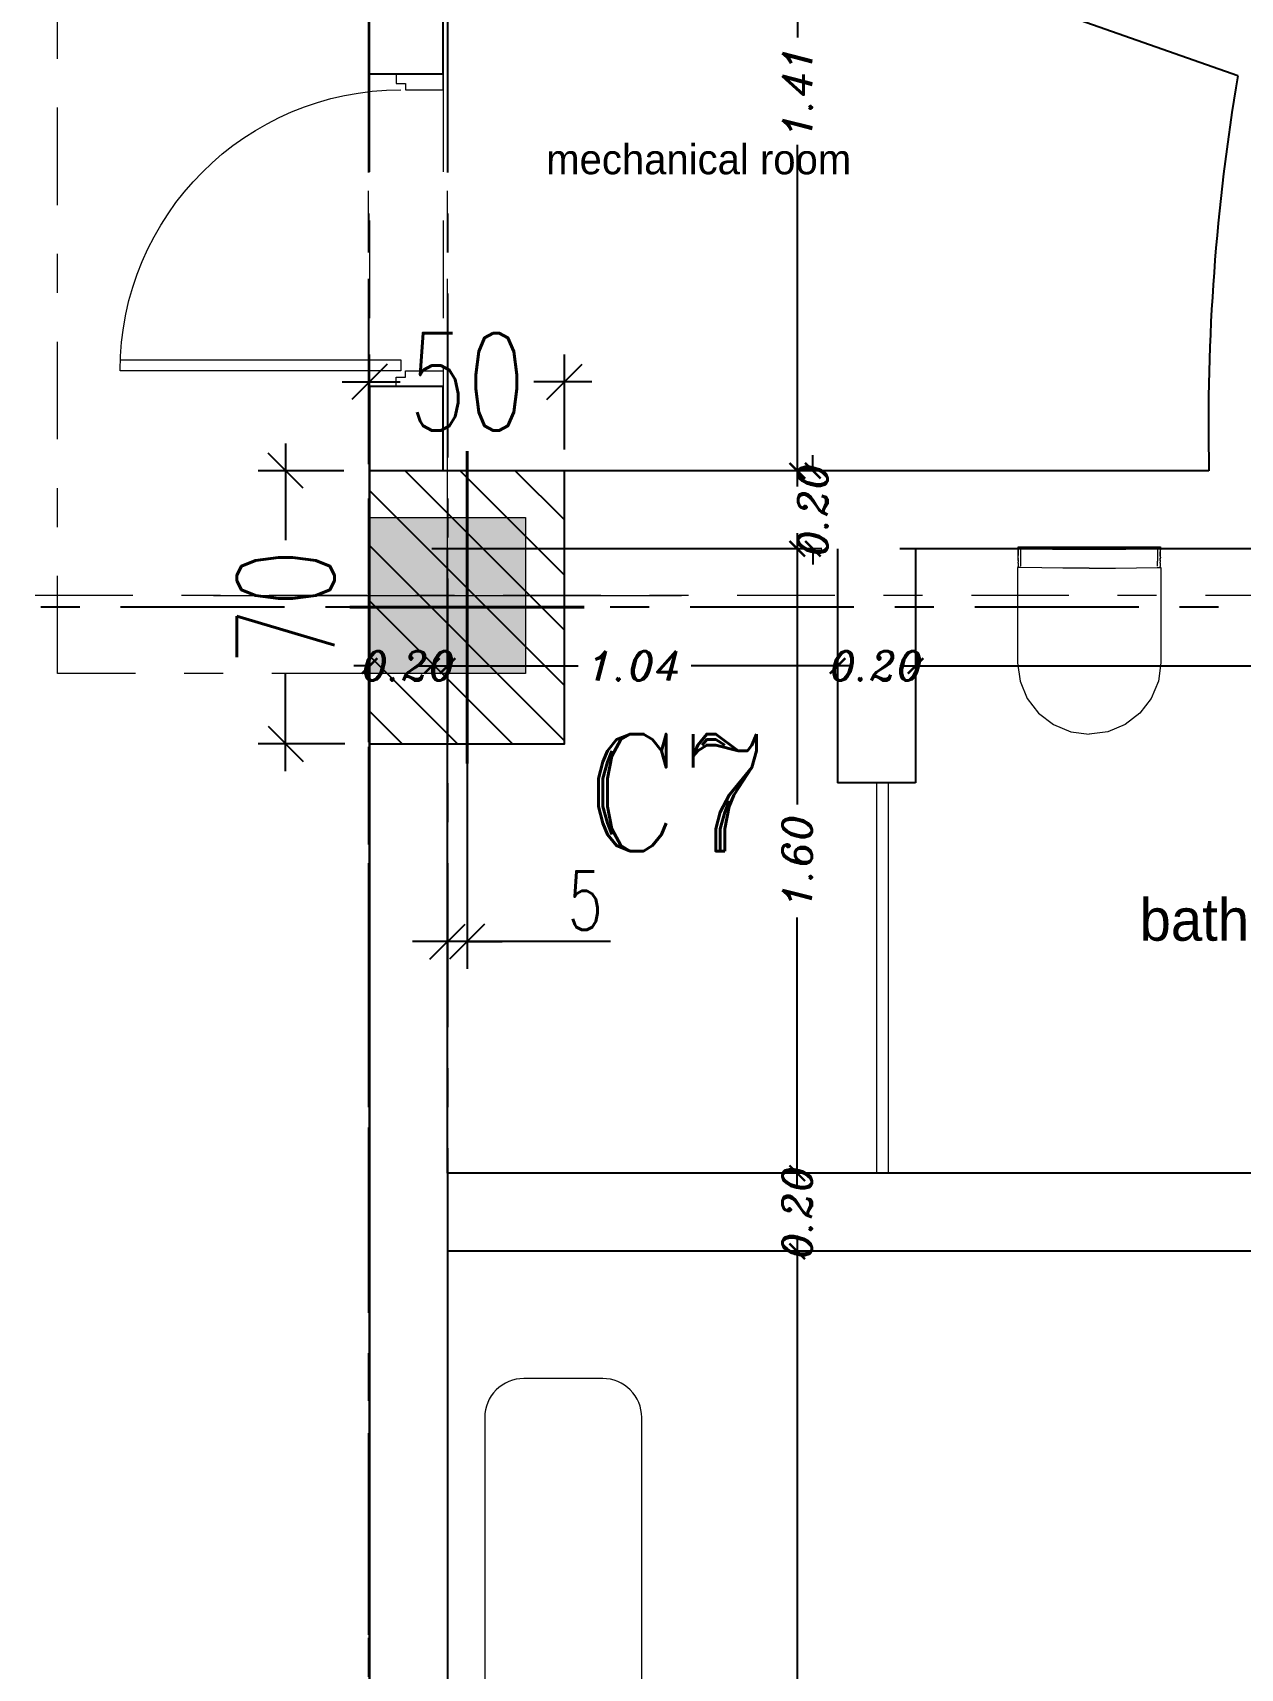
# Model space of a CAD drawing. Header units: metres. Extents: x 294 to 1101, y -498 to -355.
# Drawn here: x 496.864 to 499.96, y -393.921 to -389.73 of the extents above; entities that cross this region are included whole.
import ezdxf
from ezdxf.enums import TextEntityAlignment as Align

# ---------------------------------------------------------------- set-up
doc = ezdxf.new("R2010")
doc.units = ezdxf.units.M
for name, pattern in [('ACAD_ISO10W100', [18, 12, -3, 0, -3]), ('DASHDOT2', [0.5, 0.25, -0.125, 0, -0.125]), ('DASHED2', [0.375, 0.25, -0.125])]:
    doc.linetypes.add(name, pattern=pattern)
for name, color, linetype in [('001-axis', 1, 'Continuous'), ('DIME', 2, 'Continuous'), ('EM_COLUMN', 4, 'Continuous'), ('hatch', 26, 'Continuous'), ('text', 3, 'Continuous')]:
    doc.layers.add(name, color=color, linetype=linetype)
for name, color, linetype, lineweight in [('axe', 12, 'DASHDOT2', 9), ('clumn', 40, 'Continuous', 13), ('COLUMNS', 24, 'Continuous', 40), ('dor', 30, 'Continuous', 13), ('fur', 251, 'Continuous', 9), ('hid', 132, 'DASHED2', 9), ('roof', 16, 'DASHDOT2', 18), ('wall', 7, 'Continuous', 25)]:
    doc.layers.add(name, color=color, linetype=linetype, lineweight=lineweight)
doc.styles.add('alalala', font='bgothm.ttf', dxfattribs={"height": 0.2})
doc.styles.add('ITALICC', font='italicc')
doc.styles.add('ROMANT', font='romant')
doc.styles.add('simplex', font='simplex.shx', dxfattribs={"width": 0.7})
doc.styles.add('verdana', font='verdana.ttf', dxfattribs={"width": 0.9})
doc.dimstyles.new('100', dxfattribs={"dimscale": 0, "dimtxt": 0.5, "dimasz": 0.09, "dimexe": 0.07, "dimexo": 0, "dimgap": 0.09, "dimtad": 1, "dimdec": 0, "dimlfac": 100, "dimrnd": 0.5, "dimzin": 12, "dimdsep": 46, "dimtxsty": 'verdana', "dimblk": 'OBLIQUE', "dimcen": 0, "dimdle": 0.07, "dimaunit": 1, "dimazin": 2, "dimtfac": 1, "dimtdec": 0, "dimtix": 1, "dimtofl": 0, "dimtmove": 1, "dimatfit": 2, "dimldrblk": 'OBLIQUE', "dimfxl": 0.1, "dimtolj": 1, "dimtzin": 0, "dimarcsym": 0})
doc.dimstyles.new('dim200', dxfattribs={"dimscale": 0.4, "dimtxt": 0.1885, "dimasz": 0.1, "dimexe": 0.15, "dimexo": 0.25, "dimgap": 0.07, "dimtad": 0, "dimzin": 0, "dimdsep": 46, "dimtxsty": 'ITALICC', "dimblk": 'ARCHTICK', "dimcen": 0.09, "dimdle": 0.1, "dimse1": 1, "dimse2": 1, "dimclrd": 211, "dimclrt": 3, "dimadec": 0, "dimazin": 0, "dimtfac": 1, "dimtix": 1, "dimtofl": 0, "dimtmove": 0, "dimatfit": 3, "dimldrblk": 'ARCHTICK', "dimfxl": 1, "dimtolj": 1, "dimtzin": 0, "dimlwd": 25, "dimarcsym": 0})

# ---------------------------------------------------------------- blocks, each defined once
blk = doc.blocks.new('D100r')
at = {"layer": 'dor'}
for p, q in [((-99.085, -11.965), (-99.085, -12.865)), ((-99.05, -12.865), (-99.05, -11.965)), ((-100, -12.87), (-100, -12.85)), ((-100, -12.85), (-99.97, -12.85)), ((-99.97, -12.85), (-99.97, -12.88)), ((-99.97, -12.88), (-99.95, -12.88)), ((-99.95, -12.88), (-99.95, -13)), ((-99.085, -12.865), (-99.05, -12.865)), ((-99.05, -12.88), (-99.05, -13)), ((-99.03, -12.88), (-99.05, -12.88)), ((-99, -12.85), (-99.03, -12.85)), ((-99.03, -12.85), (-99.03, -12.88)), ((-99, -12.87), (-99, -12.85)), ((-100, -13), (-100, -12.98)), ((-99, -13), (-99, -12.98)), ((-99.95, -13), (-100, -13)), ((-99.05, -13), (-99, -13))]:
    blk.add_line(p, q, dxfattribs=at)
blk.add_arc((-99.05, -12.865), 0.9, 90, 180, dxfattribs=at)
blk = doc.blocks.new('_ArchTick')
at = {"color": 0, "linetype": 'ByBlock', "const_width": 0.15}
blk.add_lwpolyline([(-0.5, -0.5), (0.5, 0.5)], dxfattribs=at)
blk = doc.blocks.new('*D162')
at = {"layer": 'DEFPOINTS', "color": 0, "transparency": 16777216}
for p in [(497.9276, -391.3527), (497.9276, -391.3527), (497.7276, -391.9799)]:
    blk.add_point(p, dxfattribs=at)
at = {"layer": 'wall', "color": 211, "linetype": 'Continuous', "lineweight": 25, "transparency": 16777216}
for p, q in [((497.7276, -391.3527), (497.6876, -391.3527)), ((497.9276, -391.3527), (497.9676, -391.3527))]:
    blk.add_line(p, q, dxfattribs=at)
at = {"layer": 'wall', "color": 211, "lineweight": 25, "transparency": 16777216, "xscale": 0.04000000000000001, "yscale": 0.04000000000000001, "zscale": 0.04000000000000001}
blk.add_blockref('_ArchTick', (497.7276, -391.3527), dxfattribs=at)
at = {"layer": 'wall', "color": 211, "lineweight": 25, "transparency": 16777216, "xscale": 0.04000000000000001, "yscale": 0.04000000000000001, "zscale": 0.04000000000000001, "rotation": 180}
blk.add_blockref('_ArchTick', (497.9276, -391.3527), dxfattribs=at)
at = {"layer": 'wall', "color": 3, "transparency": 16777216, "insert": (497.8276, -391.3527), "char_height": 0.0754, "attachment_point": 5, "style": 'ITALICC'}
blk.add_mtext('\\A1;0.20', dxfattribs=at)
blk = doc.blocks.new('*D178')
at = {"layer": 'DEFPOINTS', "color": 0, "transparency": 16777216}
for p in [(498.8242, -392.8527), (499.3775, -392.8527), (498.8242, -398.4527)]:
    blk.add_point(p, dxfattribs=at)
at = {"layer": 'wall', "color": 211, "linetype": 'Continuous', "lineweight": 25, "transparency": 16777216}
for p, q in [((498.8242, -392.8127), (498.8242, -395.5008)), ((498.8242, -398.4927), (498.8242, -395.8045))]:
    blk.add_line(p, q, dxfattribs=at)
at = {"layer": 'wall', "color": 211, "lineweight": 25, "transparency": 16777216, "xscale": 0.04000000000000001, "yscale": 0.04000000000000001, "zscale": 0.04000000000000001}
for p, rotation in [((498.8242, -392.8527), 90), ((498.8242, -398.4527), 270)]:
    blk.add_blockref('_ArchTick', p, dxfattribs=dict(at, rotation=rotation))
at = {"layer": 'wall', "color": 3, "transparency": 16777216, "insert": (498.8242, -395.6527), "char_height": 0.0754, "attachment_point": 5, "rotation": 90, "style": 'ITALICC'}
blk.add_mtext('\\A1;5.60', dxfattribs=at)
blk = doc.blocks.new('*D102')
at = {"layer": 'DEFPOINTS', "color": 0, "transparency": 16777216}
for p in [(498.8242, -392.6527), (499.1594, -392.6527), (498.9156, -392.8527)]:
    blk.add_point(p, dxfattribs=at)
at = {"layer": 'wall', "color": 211, "linetype": 'Continuous', "lineweight": 25, "transparency": 16777216}
for p, q in [((498.8242, -392.6527), (498.8242, -392.6127)), ((498.8242, -392.8527), (498.8242, -392.8927))]:
    blk.add_line(p, q, dxfattribs=at)
at = {"layer": 'wall', "color": 211, "lineweight": 25, "transparency": 16777216, "xscale": 0.04000000000000001, "yscale": 0.04000000000000001, "zscale": 0.04000000000000001}
for p, rotation in [((498.8242, -392.6527), 270), ((498.8242, -392.8527), 90)]:
    blk.add_blockref('_ArchTick', p, dxfattribs=dict(at, rotation=rotation))
at = {"layer": 'wall', "color": 3, "transparency": 16777216, "insert": (498.8242, -392.7527), "char_height": 0.0754, "attachment_point": 5, "rotation": 90, "style": 'ITALICC'}
blk.add_mtext('\\A1;0.20', dxfattribs=at)
blk = doc.blocks.new('*D103')
at = {"layer": 'DEFPOINTS', "color": 0, "transparency": 16777216}
for p in [(498.8236, -390.8527), (498.8643, -390.8527), (498.7984, -391.0527)]:
    blk.add_point(p, dxfattribs=at)
at = {"layer": 'wall', "color": 211, "linetype": 'Continuous', "lineweight": 25, "transparency": 16777216}
for p, q in [((498.8643, -390.8527), (498.8643, -390.8127)), ((498.8643, -391.0527), (498.8643, -391.0927))]:
    blk.add_line(p, q, dxfattribs=at)
at = {"layer": 'wall', "color": 211, "lineweight": 25, "transparency": 16777216, "xscale": 0.04000000000000001, "yscale": 0.04000000000000001, "zscale": 0.04000000000000001}
for p, rotation in [((498.8643, -390.8527), 270), ((498.8643, -391.0527), 90)]:
    blk.add_blockref('_ArchTick', p, dxfattribs=dict(at, rotation=rotation))
at = {"layer": 'wall', "color": 3, "transparency": 16777216, "insert": (498.8643, -390.9527), "char_height": 0.0754, "attachment_point": 5, "rotation": 90, "style": 'ITALICC'}
blk.add_mtext('\\A1;0.20', dxfattribs=at)
blk = doc.blocks.new('*D239')
at = {"layer": 'DEFPOINTS', "color": 0, "transparency": 16777216}
for p in [(498.8245, -389.4444), (498.8245, -389.4444), (498.8243, -390.8527)]:
    blk.add_point(p, dxfattribs=at)
at = {"layer": 'wall', "color": 211, "linetype": 'Continuous', "lineweight": 25, "transparency": 16777216}
for p, q in [((498.8245, -389.4044), (498.8245, -389.7423)), ((498.8245, -390.8927), (498.8245, -390.0173))]:
    blk.add_line(p, q, dxfattribs=at)
at = {"layer": 'wall', "color": 211, "lineweight": 25, "transparency": 16777216, "xscale": 0.04000000000000001, "yscale": 0.04000000000000001, "zscale": 0.04000000000000001}
for p, rotation in [((498.8245, -389.4444), 90), ((498.8245, -390.8527), 270)]:
    blk.add_blockref('_ArchTick', p, dxfattribs=dict(at, rotation=rotation))
at = {"layer": 'wall', "color": 3, "transparency": 16777216, "insert": (498.8245, -389.8798), "char_height": 0.0754, "attachment_point": 5, "rotation": 90, "style": 'ITALICC'}
blk.add_mtext('\\A1;1.41', dxfattribs=at)
blk = doc.blocks.new('ewrwer')
at = {"layer": 'fur'}
for p, q in [((145.8592, 55.126), (145.8211, 55.0968)), ((145.9035, 55.1444), (145.8592, 55.126)), ((145.9506, 55.1506), (145.9035, 55.1444)), ((146.1947, 55.1509), (145.9506, 55.1506)), ((146.1932, 55.0346), (146.1946, 55.1421)), ((146.1946, 55.1452), (146.1947, 55.1455)), ((146.1946, 55.1448), (146.1946, 55.1452)), ((146.1946, 55.1447), (146.1946, 55.1448)), ((146.1946, 55.1444), (146.1946, 55.1447)), ((146.1946, 55.1439), (146.1946, 55.1444)), ((146.1946, 55.1439), (146.1946, 55.1439)), ((146.1946, 55.1435), (146.1946, 55.1439)), ((146.1946, 55.143), (146.1946, 55.1435)), ((146.1946, 55.1429), (146.1946, 55.143)), ((146.1946, 55.1426), (146.1946, 55.1429)), ((146.1946, 55.1422), (146.1946, 55.1426)), ((146.1946, 55.1421), (146.1946, 55.1422)), ((146.1956, 55.1421), (146.1946, 55.1421)), ((146.1947, 55.149), (146.1947, 55.1509)), ((146.1947, 55.149), (146.1947, 55.149)), ((146.1947, 55.1488), (146.1947, 55.149)), ((146.1947, 55.149), (146.1971, 55.149)), ((146.1947, 55.1486), (146.1947, 55.1488)), ((146.1947, 55.1482), (146.1947, 55.1486)), ((146.1947, 55.1481), (146.1947, 55.1482)), ((146.1947, 55.148), (146.1947, 55.1481)), ((146.1947, 55.1478), (146.1947, 55.148)), ((146.1947, 55.148), (146.1947, 55.148)), ((146.1947, 55.1477), (146.1947, 55.1478)), ((146.1947, 55.1471), (146.1947, 55.1477)), ((146.1947, 55.1469), (146.1947, 55.1471)), ((146.1947, 55.1467), (146.1947, 55.1469)), ((146.1947, 55.1464), (146.1947, 55.1467)), ((146.1947, 55.1463), (146.1947, 55.1464)), ((146.1947, 55.146), (146.1947, 55.1463)), ((146.1947, 55.1456), (146.1947, 55.146)), ((146.1947, 55.1455), (146.1947, 55.1456)), ((146.1971, 55.149), (146.1973, 55.149)), ((146.2001, 55.149), (146.1973, 55.149)), ((146.198, 55.1421), (146.2001, 55.1421)), ((146.2001, 55.149), (146.2005, 55.149)), ((146.2001, 55.1421), (146.2022, 55.1421)), ((146.2029, 55.149), (146.2005, 55.149)), ((146.2022, 55.1421), (146.204, 55.1421)), ((146.2029, 55.149), (146.2034, 55.149)), ((146.2055, 55.149), (146.2034, 55.149)), ((146.204, 55.1421), (146.2059, 55.1421)), ((146.2055, 55.149), (146.2061, 55.149)), ((146.2059, 55.1421), (146.2075, 55.1421)), ((146.2061, 55.149), (146.208, 55.149)), ((146.2075, 55.1421), (146.2088, 55.1421)), ((146.208, 55.149), (146.2086, 55.149)), ((146.2104, 55.149), (146.2086, 55.149)), ((146.2088, 55.1421), (146.2096, 55.1421)), ((146.2096, 55.1421), (146.2103, 55.1421)), ((146.2103, 55.1421), (146.2106, 55.1421)), ((146.2104, 55.149), (146.2111, 55.149)), ((146.2106, 55.1421), (146.2119, 55.1424)), ((146.2124, 55.149), (146.2111, 55.149)), ((146.2119, 55.1424), (146.212, 55.1424)), ((146.212, 55.1424), (146.2122, 55.1424)), ((146.2122, 55.1424), (146.2125, 55.1424)), ((146.2124, 55.149), (146.2132, 55.149)), ((146.2125, 55.1424), (146.2129, 55.1424)), ((146.2129, 55.1424), (146.2135, 55.1424)), ((146.2141, 55.149), (146.2132, 55.149)), ((146.2135, 55.1424), (146.2141, 55.1424)), ((146.2141, 55.149), (146.215, 55.149)), ((146.2141, 55.1424), (146.2147, 55.1424)), ((146.2147, 55.1424), (146.2155, 55.1424)), ((146.215, 55.149), (146.2152, 55.149)), ((146.2152, 55.149), (146.2161, 55.149)), ((146.2155, 55.1424), (146.2163, 55.1424)), ((146.2156, 55.1488), (146.2164, 55.149)), ((146.2161, 55.149), (146.2161, 55.149)), ((146.2164, 55.149), (146.2161, 55.149)), ((146.2163, 55.1424), (146.2171, 55.1424)), ((146.2164, 55.149), (146.2164, 55.149)), ((146.2164, 55.149), (146.2165, 55.149)), ((146.2165, 55.149), (146.2165, 55.149)), ((146.2165, 55.149), (146.2165, 55.149)), ((146.2165, 55.149), (146.2166, 55.149)), ((146.2166, 55.149), (146.2167, 55.149)), ((146.2166, 55.149), (146.2167, 55.149)), ((146.2167, 55.149), (146.2168, 55.1491)), ((146.2168, 55.149), (146.2167, 55.149)), ((146.2168, 55.1491), (146.2171, 55.1491)), ((146.2169, 55.149), (146.2168, 55.149)), ((146.217, 55.149), (146.2169, 55.149)), ((146.2174, 55.149), (146.217, 55.149)), ((146.2171, 55.1491), (146.2171, 55.1491)), ((146.2171, 55.1491), (146.2172, 55.1491)), ((146.2171, 55.1424), (146.218, 55.1424)), ((146.2173, 55.1491), (146.2172, 55.1491)), ((146.2173, 55.1491), (146.2174, 55.1491)), ((146.2174, 55.1491), (146.2174, 55.1492)), ((146.2175, 55.1492), (146.2174, 55.1492)), ((146.2174, 55.1491), (146.2174, 55.1491)), ((146.2176, 55.149), (146.2174, 55.149)), ((146.2175, 55.1492), (146.2176, 55.1491)), ((146.2176, 55.1491), (146.2177, 55.1492)), ((146.2176, 55.149), (146.2179, 55.149)), ((146.2178, 55.1492), (146.2177, 55.1492)), ((146.2177, 55.1492), (146.2177, 55.1492)), ((146.2178, 55.1492), (146.2178, 55.1491)), ((146.2178, 55.1491), (146.2181, 55.1491)), ((146.2179, 55.149), (146.2182, 55.149)), ((146.218, 55.1424), (146.2188, 55.1424)), ((146.2183, 55.1491), (146.2181, 55.1491)), ((146.2182, 55.149), (146.2186, 55.149)), ((146.2183, 55.1492), (146.2183, 55.1492)), ((146.2183, 55.1491), (146.2183, 55.1492)), ((146.2184, 55.1492), (146.2183, 55.1492)), ((146.2184, 55.1492), (146.2185, 55.1492)), ((146.2185, 55.1492), (146.2185, 55.1492)), ((146.2185, 55.1492), (146.2186, 55.1492)), ((146.2186, 55.1492), (146.2188, 55.1492)), ((146.2186, 55.149), (146.2188, 55.149)), ((146.2188, 55.1492), (146.2254, 55.1492)), ((146.2188, 55.1424), (146.2476, 55.1426)), ((146.2232, 55.1491), (146.23, 55.1492)), ((146.229, 55.1493), (146.2254, 55.1492)), ((146.2394, 55.1493), (146.229, 55.1493)), ((146.23, 55.1492), (146.2394, 55.1493)), ((146.2394, 55.1493), (146.2431, 55.1493)), ((146.2431, 55.1493), (146.2476, 55.1494)), ((146.2476, 55.1494), (146.2476, 55.1493)), ((146.2476, 55.1493), (146.2476, 55.1491)), ((146.2476, 55.1491), (146.2476, 55.1487)), ((146.2476, 55.1487), (146.2476, 55.1481)), ((146.2476, 55.1481), (146.2476, 55.1474)), ((146.2476, 55.1474), (146.2476, 55.1465)), ((146.2476, 55.1465), (146.2476, 55.1456)), ((146.2476, 55.1456), (146.2476, 55.1446)), ((146.2476, 55.1446), (146.2476, 55.1435)), ((146.2476, 55.1435), (146.2476, 55.1426)), ((146.2476, 55.1426), (146.2476, 55.0999)), ((145.8211, 55.0968), (145.7919, 55.0588)), ((146.2426, 55.0997), (146.2426, 55.0996)), ((146.2427, 55.0997), (146.2426, 55.0997)), ((146.2426, 55.0996), (146.2426, 55.0995)), ((146.2426, 55.0996), (146.2426, 55.0996)), ((146.2426, 55.0995), (146.2426, 55.0994)), ((146.2426, 55.0994), (146.2426, 55.0993)), ((146.2426, 55.0994), (146.2426, 55.0994)), ((146.2426, 55.0994), (146.2426, 55.0994)), ((146.2426, 55.0992), (146.2426, 55.0993)), ((146.2426, 55.0993), (146.2426, 55.0993)), ((146.2426, 55.0992), (146.2426, 55.0992)), ((146.2426, 55.0991), (146.2426, 55.0992)), ((146.2426, 55.0991), (146.2426, 55.099)), ((146.2426, 55.0991), (146.2426, 55.0991)), ((146.2426, 55.099), (146.2426, 55.099)), ((146.2426, 55.099), (146.2426, 55.0989)), ((146.2426, 55.0989), (146.2426, 55.0988)), ((146.2426, 55.0989), (146.2426, 55.0989)), ((146.2426, 55.0988), (146.2426, 55.0987)), ((146.2426, 55.0988), (146.2426, 55.0988)), ((146.2426, 55.0986), (146.2426, 55.0987)), ((146.2426, 55.0986), (146.2426, 55.0985)), ((146.2426, 55.0985), (146.2426, 55.0984)), ((146.2426, 55.0985), (146.2426, 55.0985)), ((146.2426, 55.0985), (146.2426, 55.0985)), ((146.2426, 55.0982), (146.2426, 55.0984)), ((146.2426, 55.0981), (146.2426, 55.0982)), ((146.2426, 55.0982), (146.2426, 55.0982)), ((146.2426, 55.0981), (146.2426, 55.0981)), ((146.2426, 55.0981), (146.2426, 55.0981)), ((146.2426, 55.0978), (146.2426, 55.0981)), ((146.2426, 55.0978), (146.2426, 55.0977)), ((146.2426, 55.0977), (146.2426, 55.0977)), ((146.2426, 55.0977), (146.2426, 55.0977)), ((146.2426, 55.0977), (146.2426, 55.0973)), ((146.2426, 55.0973), (146.2426, 55.0973)), ((146.2426, 55.0973), (146.2426, 55.0969)), ((146.2426, 55.0969), (146.2426, 55.0968)), ((146.2426, 55.0968), (146.2426, 55.0964)), ((146.2426, 55.0959), (146.2426, 55.0964)), ((146.2426, 55.0959), (146.2426, 55.0639)), ((146.2427, 55.0998), (146.2427, 55.0997)), ((146.2428, 55.0998), (146.2427, 55.0998)), ((146.2429, 55.0999), (146.2428, 55.0999)), ((146.2428, 55.0999), (146.2428, 55.0998)), ((146.2429, 55.0999), (146.2429, 55.0999)), ((146.2429, 55.0999), (146.243, 55.0999)), ((146.2429, 55.0959), (146.243, 55.0959)), ((146.243, 55.0999), (146.2431, 55.0999)), ((146.243, 55.0959), (146.2431, 55.0959)), ((146.2431, 55.0999), (146.2476, 55.0999)), ((146.2431, 55.0959), (146.2476, 55.0959)), ((146.2476, 55.0999), (146.2476, 55.0998)), ((146.2476, 55.0999), (146.2476, 55.0999)), ((146.2476, 55.0998), (146.2476, 55.0996)), ((146.2476, 55.0996), (146.2476, 55.0994)), ((146.2476, 55.0994), (146.2476, 55.0991)), ((146.2476, 55.0991), (146.2476, 55.0988)), ((146.2476, 55.0988), (146.2476, 55.0984)), ((146.2476, 55.0984), (146.2476, 55.0979)), ((146.2476, 55.0979), (146.2476, 55.0975)), ((146.2476, 55.0975), (146.2476, 55.097)), ((146.2476, 55.097), (146.2476, 55.0965)), ((146.2476, 55.0965), (146.2476, 55.0959)), ((146.2476, 55.0959), (146.2476, 54.8379)), ((145.7919, 55.0588), (145.7736, 55.0144)), ((146.1924, 54.9669), (146.1932, 55.0346)), ((146.2416, 55.0609), (146.2416, 54.9669)), ((146.2416, 55.0609), (146.2416, 55.0609)), ((146.2417, 55.0609), (146.2416, 55.0609)), ((146.2416, 55.0609), (146.2416, 55.0609)), ((146.2417, 55.0609), (146.2426, 55.0609)), ((146.2426, 55.0639), (146.2426, 55.0638)), ((146.2426, 55.0638), (146.2426, 55.0609)), ((146.2426, 55.0609), (146.2426, 54.9669)), ((145.7736, 55.0144), (145.7673, 54.9669)), ((145.7736, 54.9193), (145.7673, 54.9669)), ((146.1924, 54.9669), (146.1932, 54.8992)), ((146.2416, 54.9669), (146.2416, 54.951)), ((146.2416, 54.951), (146.2416, 54.951)), ((146.2416, 54.951), (146.2416, 54.951)), ((146.2416, 54.951), (146.2417, 54.951)), ((146.2416, 54.95), (146.2416, 54.873)), ((146.2416, 54.95), (146.2416, 54.95)), ((146.2416, 54.95), (146.2416, 54.95)), ((146.2416, 54.95), (146.2417, 54.95)), ((146.2416, 54.95), (146.2416, 54.95)), ((146.2417, 54.951), (146.2426, 54.951)), ((146.2417, 54.95), (146.2426, 54.95)), ((146.2426, 54.951), (146.2426, 54.9669)), ((146.2426, 54.9669), (146.2426, 54.9669)), ((146.2426, 54.951), (146.2426, 54.95)), ((146.2426, 54.951), (146.2426, 54.951)), ((146.2426, 54.873), (146.2426, 54.95)), ((146.2426, 54.95), (146.2426, 54.95)), ((145.7919, 54.875), (145.7736, 54.9193)), ((145.8211, 54.837), (145.7919, 54.875)), ((146.1932, 54.8992), (146.1946, 54.7917)), ((146.2417, 54.873), (146.2416, 54.873)), ((146.2416, 54.873), (146.2416, 54.873)), ((146.2417, 54.873), (146.2426, 54.873)), ((146.2426, 54.873), (146.2426, 54.87)), ((146.2426, 54.87), (146.2426, 54.87)), ((146.2426, 54.8375), (146.2426, 54.87)), ((145.8592, 54.8078), (145.8211, 54.837)), ((146.2426, 54.837), (146.2426, 54.8375)), ((146.2426, 54.837), (146.2426, 54.837)), ((146.2426, 54.837), (146.2426, 54.8366)), ((146.2426, 54.8365), (146.2426, 54.8366)), ((146.2426, 54.8365), (146.2426, 54.8362)), ((146.2426, 54.8362), (146.2426, 54.8361)), ((146.2426, 54.8361), (146.2426, 54.8361)), ((146.2426, 54.8361), (146.2426, 54.8361)), ((146.2426, 54.8358), (146.2426, 54.8361)), ((146.2426, 54.8358), (146.2426, 54.8358)), ((146.2426, 54.8358), (146.2426, 54.8357)), ((146.2426, 54.8357), (146.2426, 54.8357)), ((146.2426, 54.8357), (146.2427, 54.8356)), ((146.2427, 54.8356), (146.2426, 54.8355)), ((146.2426, 54.8355), (146.2426, 54.8354)), ((146.2426, 54.8354), (146.2426, 54.8354)), ((146.2426, 54.8354), (146.2426, 54.8353)), ((146.2426, 54.8353), (146.2427, 54.8353)), ((146.2427, 54.8353), (146.2426, 54.8352)), ((146.2426, 54.8351), (146.2426, 54.8352)), ((146.2426, 54.8351), (146.2426, 54.8351)), ((146.2426, 54.835), (146.2426, 54.8351)), ((146.2427, 54.835), (146.2426, 54.835)), ((146.2426, 54.8349), (146.2427, 54.835)), ((146.2426, 54.8349), (146.2426, 54.8348)), ((146.2426, 54.8348), (146.2426, 54.8348)), ((146.2426, 54.8348), (146.2426, 54.8347)), ((146.2426, 54.8346), (146.2426, 54.8347)), ((146.2426, 54.8347), (146.2426, 54.8347)), ((146.2426, 54.8346), (146.2426, 54.8345)), ((146.2426, 54.8346), (146.2426, 54.8346)), ((146.2426, 54.8346), (146.2426, 54.8346)), ((146.2426, 54.8345), (146.2426, 54.8344)), ((146.2426, 54.8345), (146.2426, 54.8345)), ((146.2426, 54.8344), (146.2426, 54.8344)), ((146.2426, 54.8344), (146.2426, 54.8343)), ((146.2426, 54.8343), (146.2426, 54.8342)), ((146.2426, 54.8342), (146.2427, 54.8342)), ((146.2427, 54.8342), (146.2427, 54.8341)), ((146.2427, 54.8341), (146.2427, 54.8341)), ((146.2427, 54.8341), (146.2428, 54.834)), ((146.2428, 54.834), (146.2428, 54.834)), ((146.2428, 54.834), (146.2429, 54.834)), ((146.2429, 54.834), (146.243, 54.8339)), ((146.243, 54.8379), (146.243, 54.8379)), ((146.243, 54.8379), (146.2431, 54.8379)), ((146.243, 54.8339), (146.243, 54.8339)), ((146.243, 54.8339), (146.2431, 54.8339)), ((146.2431, 54.8379), (146.2476, 54.8379)), ((146.2431, 54.8339), (146.2476, 54.8339)), ((146.2476, 54.8379), (146.2476, 54.8374)), ((146.2476, 54.8374), (146.2476, 54.8369)), ((146.2476, 54.8369), (146.2476, 54.8364)), ((146.2476, 54.8364), (146.2476, 54.8359)), ((146.2476, 54.8359), (146.2476, 54.8355)), ((146.2476, 54.8355), (146.2476, 54.8351)), ((146.2476, 54.8351), (146.2476, 54.8348)), ((146.2476, 54.8348), (146.2476, 54.8345)), ((146.2476, 54.8345), (146.2476, 54.8342)), ((146.2476, 54.8342), (146.2476, 54.8341)), ((146.2476, 54.8341), (146.2476, 54.834)), ((146.2476, 54.834), (146.2476, 54.8339)), ((146.2476, 54.8339), (146.2476, 54.7912)), ((145.9035, 54.7894), (145.8592, 54.8078)), ((145.9506, 54.7832), (145.9035, 54.7894)), ((146.1948, 54.783), (145.9506, 54.7832)), ((146.1957, 54.7917), (146.1946, 54.7917)), ((146.1946, 54.7917), (146.1946, 54.7917)), ((146.1946, 54.7917), (146.1947, 54.7913)), ((146.1947, 54.7913), (146.1947, 54.7909)), ((146.1947, 54.7909), (146.1947, 54.7908)), ((146.1947, 54.7908), (146.1947, 54.7904)), ((146.1947, 54.7904), (146.1947, 54.79)), ((146.1947, 54.79), (146.1947, 54.7899)), ((146.1947, 54.7899), (146.1947, 54.7895)), ((146.1947, 54.7895), (146.1947, 54.7891)), ((146.1947, 54.7891), (146.1947, 54.789)), ((146.1947, 54.789), (146.1947, 54.7886)), ((146.1947, 54.7886), (146.1947, 54.7883)), ((146.1947, 54.7883), (146.1947, 54.7882)), ((146.1947, 54.7882), (146.1947, 54.7878)), ((146.1947, 54.7878), (146.1947, 54.7876)), ((146.1947, 54.7876), (146.1947, 54.7875)), ((146.1947, 54.7875), (146.1947, 54.7872)), ((146.1947, 54.7872), (146.1947, 54.787)), ((146.1947, 54.787), (146.1947, 54.7868)), ((146.1947, 54.7868), (146.1947, 54.7866)), ((146.1947, 54.7866), (146.1947, 54.7865)), ((146.1947, 54.7865), (146.1947, 54.7864)), ((146.1947, 54.7864), (146.1947, 54.7862)), ((146.1947, 54.7862), (146.1947, 54.7861)), ((146.1947, 54.7861), (146.1947, 54.7859)), ((146.1947, 54.7859), (146.1947, 54.7858)), ((146.1947, 54.7858), (146.1947, 54.7857)), ((146.1947, 54.7857), (146.1947, 54.7857)), ((146.1947, 54.7857), (146.1947, 54.7853)), ((146.1947, 54.7853), (146.1947, 54.785)), ((146.1947, 54.785), (146.1947, 54.7849)), ((146.1947, 54.7849), (146.1947, 54.7848)), ((146.1947, 54.7848), (146.1971, 54.7849)), ((146.1947, 54.7848), (146.1948, 54.783)), ((146.1971, 54.7849), (146.1974, 54.7849)), ((146.2002, 54.7849), (146.1974, 54.7849)), ((146.198, 54.7917), (146.2002, 54.7917)), ((146.2002, 54.7917), (146.2022, 54.7917)), ((146.2002, 54.7849), (146.2005, 54.7849)), ((146.203, 54.7849), (146.2005, 54.7849)), ((146.2022, 54.7917), (146.2041, 54.7917)), ((146.203, 54.7849), (146.2034, 54.7849)), ((146.2056, 54.7849), (146.2034, 54.7849)), ((146.2041, 54.7917), (146.2059, 54.7917)), ((146.2056, 54.7849), (146.2061, 54.7849)), ((146.2059, 54.7917), (146.2075, 54.7917)), ((146.2061, 54.7849), (146.208, 54.7849)), ((146.2075, 54.7917), (146.2088, 54.7917)), ((146.208, 54.7849), (146.2086, 54.7849)), ((146.2104, 54.7849), (146.2086, 54.7849)), ((146.2088, 54.7917), (146.2097, 54.7917)), ((146.2097, 54.7917), (146.2103, 54.7917)), ((146.2103, 54.7917), (146.2107, 54.7917)), ((146.2104, 54.7849), (146.2111, 54.7849)), ((146.2107, 54.7917), (146.2115, 54.7915)), ((146.2125, 54.7849), (146.2111, 54.7849)), ((146.2115, 54.7915), (146.2119, 54.7915)), ((146.2119, 54.7915), (146.212, 54.7915)), ((146.212, 54.7915), (146.2122, 54.7915)), ((146.2122, 54.7915), (146.2125, 54.7915)), ((146.2125, 54.7915), (146.213, 54.7915)), ((146.2125, 54.7849), (146.2133, 54.7849)), ((146.213, 54.7915), (146.2135, 54.7915)), ((146.2142, 54.7849), (146.2133, 54.7849)), ((146.2135, 54.7915), (146.2141, 54.7915)), ((146.2141, 54.7915), (146.2148, 54.7915)), ((146.2142, 54.7849), (146.215, 54.7849)), ((146.2148, 54.7915), (146.2155, 54.7915)), ((146.215, 54.7849), (146.2153, 54.7849)), ((146.2153, 54.7849), (146.2161, 54.7849)), ((146.2155, 54.7915), (146.2163, 54.7915)), ((146.2156, 54.785), (146.2164, 54.7849)), ((146.2162, 54.7849), (146.2161, 54.7849)), ((146.2162, 54.7849), (146.2164, 54.7849)), ((146.2163, 54.7915), (146.2171, 54.7915)), ((146.2164, 54.7849), (146.2164, 54.7849)), ((146.2164, 54.7849), (146.2165, 54.7849)), ((146.2165, 54.7849), (146.2165, 54.7849)), ((146.2165, 54.7849), (146.2166, 54.7849)), ((146.2165, 54.7849), (146.2166, 54.7849)), ((146.2166, 54.7849), (146.2166, 54.7849)), ((146.2166, 54.7849), (146.2167, 54.7848)), ((146.2167, 54.7848), (146.2168, 54.7849)), ((146.2167, 54.7848), (146.2169, 54.7848)), ((146.2169, 54.7849), (146.2168, 54.7849)), ((146.2169, 54.7849), (146.2169, 54.7849)), ((146.217, 54.7849), (146.2169, 54.7849)), ((146.2169, 54.7848), (146.2171, 54.7848)), ((146.2175, 54.7849), (146.217, 54.7849)), ((146.2171, 54.7915), (146.218, 54.7915)), ((146.2171, 54.7848), (146.2172, 54.7848)), ((146.2172, 54.7848), (146.2173, 54.7847)), ((146.2173, 54.7847), (146.2173, 54.7847)), ((146.2173, 54.7847), (146.2174, 54.7847)), ((146.2174, 54.7847), (146.2174, 54.7847)), ((146.2174, 54.7847), (146.2175, 54.7847)), ((146.2174, 54.7847), (146.2175, 54.7847)), ((146.2176, 54.7849), (146.2175, 54.7849)), ((146.2175, 54.7847), (146.2176, 54.7847)), ((146.2176, 54.7849), (146.2176, 54.7848)), ((146.2176, 54.7848), (146.2179, 54.7849)), ((146.2176, 54.7847), (146.2177, 54.7847)), ((146.2177, 54.7847), (146.2178, 54.7846)), ((146.2177, 54.7847), (146.2177, 54.7847)), ((146.2183, 54.7846), (146.2178, 54.7847)), ((146.2178, 54.7847), (146.2178, 54.7846)), ((146.2179, 54.7849), (146.2182, 54.7849)), ((146.218, 54.7915), (146.2189, 54.7915)), ((146.2182, 54.7849), (146.2186, 54.7849)), ((146.2184, 54.7847), (146.2183, 54.7846)), ((146.2184, 54.7847), (146.2184, 54.7847)), ((146.2184, 54.7847), (146.2184, 54.7847)), ((146.2185, 54.7847), (146.2184, 54.7847)), ((146.2185, 54.7847), (146.2185, 54.7847)), ((146.2185, 54.7847), (146.2186, 54.7847)), ((146.2186, 54.7849), (146.2189, 54.7849)), ((146.2186, 54.7847), (146.2187, 54.7846)), ((146.2187, 54.7846), (146.2189, 54.7846)), ((146.2189, 54.7915), (146.2476, 54.7912)), ((146.2234, 54.7847), (146.2189, 54.7846)), ((146.2232, 54.7848), (146.23, 54.7847)), ((146.2243, 54.7846), (146.2234, 54.7847)), ((146.2243, 54.7846), (146.2394, 54.7846)), ((146.23, 54.7847), (146.2394, 54.7846)), ((146.2432, 54.7845), (146.2394, 54.7846)), ((146.2476, 54.7844), (146.2432, 54.7845)), ((146.2476, 54.7912), (146.2476, 54.7903)), ((146.2476, 54.7903), (146.2476, 54.7893)), ((146.2476, 54.7893), (146.2476, 54.7883)), ((146.2476, 54.7883), (146.2476, 54.7873)), ((146.2476, 54.7873), (146.2476, 54.7865)), ((146.2476, 54.7865), (146.2476, 54.7858)), ((146.2476, 54.7858), (146.2476, 54.7852)), ((146.2476, 54.7852), (146.2476, 54.7848)), ((146.2476, 54.7848), (146.2476, 54.7845)), ((146.2476, 54.7845), (146.2476, 54.7844))]:
    blk.add_line(p, q, dxfattribs=at)
blk = doc.blocks.new('*D293')
at = {"layer": 'DEFPOINTS', "color": 0, "transparency": 16777216}
for p in [(498.9276, -391.2447), (498.9276, -391.3527), (497.8876, -391.9799)]:
    blk.add_point(p, dxfattribs=at)
at = {"layer": 'wall', "color": 211, "linetype": 'Continuous', "lineweight": 25, "transparency": 16777216}
for p, q in [((497.8476, -391.3527), (498.2629, -391.3527)), ((498.9676, -391.3527), (498.5523, -391.3527))]:
    blk.add_line(p, q, dxfattribs=at)
at = {"layer": 'wall', "color": 211, "lineweight": 25, "transparency": 16777216, "xscale": 0.04000000000000001, "yscale": 0.04000000000000001, "zscale": 0.04000000000000001, "rotation": 180}
blk.add_blockref('_ArchTick', (497.8876, -391.3527), dxfattribs=at)
at = {"layer": 'wall', "color": 211, "lineweight": 25, "transparency": 16777216, "xscale": 0.04000000000000001, "yscale": 0.04000000000000001, "zscale": 0.04000000000000001}
blk.add_blockref('_ArchTick', (498.9276, -391.3527), dxfattribs=at)
at = {"layer": 'wall', "color": 3, "transparency": 16777216, "insert": (498.4076, -391.3527), "char_height": 0.0754, "attachment_point": 5, "style": 'ITALICC'}
blk.add_mtext('\\A1;1.04', dxfattribs=at)
blk = doc.blocks.new('*D294')
at = {"layer": 'DEFPOINTS', "color": 0, "transparency": 16777216}
for p in [(498.9276, -391.3497), (499.1276, -391.3527), (499.1276, -391.5047)]:
    blk.add_point(p, dxfattribs=at)
at = {"layer": 'wall', "color": 211, "linetype": 'Continuous', "lineweight": 25, "transparency": 16777216}
for p, q in [((498.9276, -391.3527), (498.8876, -391.3527)), ((499.1276, -391.3527), (499.1676, -391.3527))]:
    blk.add_line(p, q, dxfattribs=at)
at = {"layer": 'wall', "color": 211, "lineweight": 25, "transparency": 16777216, "xscale": 0.04000000000000001, "yscale": 0.04000000000000001, "zscale": 0.04000000000000001}
blk.add_blockref('_ArchTick', (498.9276, -391.3527), dxfattribs=at)
at = {"layer": 'wall', "color": 211, "lineweight": 25, "transparency": 16777216, "xscale": 0.04000000000000001, "yscale": 0.04000000000000001, "zscale": 0.04000000000000001, "rotation": 180}
blk.add_blockref('_ArchTick', (499.1276, -391.3527), dxfattribs=at)
at = {"layer": 'wall', "color": 3, "transparency": 16777216, "insert": (499.0276, -391.3527), "char_height": 0.0754, "attachment_point": 5, "style": 'ITALICC'}
blk.add_mtext('\\A1;0.20', dxfattribs=at)
blk = doc.blocks.new('*D295')
at = {"layer": 'DEFPOINTS', "color": 0, "transparency": 16777216}
for p in [(501.291, -391.3527), (501.291, -391.3529), (499.1276, -391.5047)]:
    blk.add_point(p, dxfattribs=at)
at = {"layer": 'wall', "color": 211, "linetype": 'Continuous', "lineweight": 25, "transparency": 16777216}
for p, q in [((499.0876, -391.3527), (500.0556, -391.3527)), ((501.331, -391.3527), (500.363, -391.3527))]:
    blk.add_line(p, q, dxfattribs=at)
at = {"layer": 'wall', "color": 211, "lineweight": 25, "transparency": 16777216, "xscale": 0.04000000000000001, "yscale": 0.04000000000000001, "zscale": 0.04000000000000001, "rotation": 180}
blk.add_blockref('_ArchTick', (499.1276, -391.3527), dxfattribs=at)
at = {"layer": 'wall', "color": 211, "lineweight": 25, "transparency": 16777216, "xscale": 0.04000000000000001, "yscale": 0.04000000000000001, "zscale": 0.04000000000000001}
blk.add_blockref('_ArchTick', (501.291, -391.3527), dxfattribs=at)
at = {"layer": 'wall', "color": 3, "transparency": 16777216, "insert": (500.2093, -391.3527), "char_height": 0.0754, "attachment_point": 5, "style": 'ITALICC'}
blk.add_mtext('\\A1;2.16', dxfattribs=at)
blk = doc.blocks.new('*D133')
at = {"layer": 'DEFPOINTS', "color": 0, "transparency": 16777216}
for p in [(499.1999, -391.0527), (498.8242, -392.6527), (499.2616, -392.6527)]:
    blk.add_point(p, dxfattribs=at)
at = {"layer": 'wall', "color": 211, "linetype": 'Continuous', "lineweight": 25, "transparency": 16777216}
for p, q in [((498.8242, -391.0127), (498.8242, -391.708)), ((498.8242, -392.6927), (498.8242, -391.9973))]:
    blk.add_line(p, q, dxfattribs=at)
at = {"layer": 'wall', "color": 211, "lineweight": 25, "transparency": 16777216, "xscale": 0.04000000000000001, "yscale": 0.04000000000000001, "zscale": 0.04000000000000001}
for p, rotation in [((498.8242, -391.0527), 90), ((498.8242, -392.6527), 270)]:
    blk.add_blockref('_ArchTick', p, dxfattribs=dict(at, rotation=rotation))
at = {"layer": 'wall', "color": 3, "transparency": 16777216, "insert": (498.8242, -391.8527), "char_height": 0.0754, "attachment_point": 5, "rotation": 90, "style": 'ITALICC'}
blk.add_mtext('\\A1;1.60', dxfattribs=at)
blk = doc.blocks.new('CLUMN')
at = {"layer": 'clumn', "color": 1}
for p, q in [((879.9932, 254.3445), (879.9932, 253.1445)), ((879.3932, 253.7445), (880.5932, 253.7445))]:
    blk.add_line(p, q, dxfattribs=at)
at = {"layer": 'clumn'}
blk.add_lwpolyline([(879.7932, 253.5445), (880.1932, 253.5445), (880.1932, 253.9445), (879.7932, 253.9445)], close=True, dxfattribs=at)
blk = doc.blocks.new('C3')
at = {"layer": 'hatch', "linetype": 'ByBlock'}
h = blk.add_hatch(dxfattribs=at)
h.set_pattern_fill('ANSI31', color=256, scale=0.8, angle=-270)
h.set_pattern_definition([(135, (1105.20614, -5736.70417), (-0.0707106781, -0.0707106781), [])])
h.paths.add_polyline_path([(0.5, -6.1159), (0.5, -5.4159), (0, -5.4159), (0, -6.1159)])
at = {"layer": 'COLUMNS', "color": 1, "ltscale": 0.05}
for p, q in [((0.25, -6.1659), (0.25, -5.3659)), ((0.55, -5.7659), (-0.05, -5.7659))]:
    blk.add_line(p, q, dxfattribs=at)
at = {"layer": 'EM_COLUMN'}
blk.add_lwpolyline([(0, -6.1159), (0.5, -6.1159), (0.5, -5.4159), (0, -5.4159)], close=True, dxfattribs=at)
blk = doc.blocks.new('_OBLIQUE')
at = {"color": 0, "linetype": 'ByBlock'}
blk.add_line((-0.5, -0.5), (0.5, 0.5), dxfattribs=at)
blk = doc.blocks.new('*D413')
at = {"layer": 'DEFPOINTS', "color": 0, "linetype": 'ByBlock', "transparency": 16777216}
for p in [(-1022.4312, 60.7745), (-1022.9312, 60.6014), (-1022.4312, 60.6014)]:
    blk.add_point(p, dxfattribs=at)
at = {"layer": 'DIME', "color": 0, "linetype": 'ByBlock', "lineweight": -2, "transparency": 16777216}
for p, q in [((-1022.9312, 60.6014), (-1022.9312, 60.8445)), ((-1022.4312, 60.6014), (-1022.4312, 60.8445)), ((-1023.0012, 60.7745), (-1022.8528, 60.7745)), ((-1022.3612, 60.7745), (-1022.5095, 60.7745))]:
    blk.add_line(p, q, dxfattribs=at)
at = {"layer": 'DIME', "color": 0, "linetype": 'ByBlock', "lineweight": -2, "transparency": 16777216, "xscale": 0.09, "yscale": 0.09, "zscale": 0.09, "rotation": 180}
blk.add_blockref('_OBLIQUE', (-1022.9312, 60.7745), dxfattribs=at)
at = {"layer": 'DIME', "color": 0, "linetype": 'ByBlock', "lineweight": -2, "transparency": 16777216, "xscale": 0.09, "yscale": 0.09, "zscale": 0.09}
blk.add_blockref('_OBLIQUE', (-1022.4312, 60.7745), dxfattribs=at)
at = {"layer": 'DIME', "color": 0, "linetype": 'ByBlock', "transparency": 16777216, "insert": (-1022.6812, 60.7745), "char_height": 0.25, "attachment_point": 5, "style": 'simplex'}
blk.add_mtext('\\A1;50', dxfattribs=at)
blk = doc.blocks.new('*D414')
at = {"layer": 'DEFPOINTS', "color": 0, "linetype": 'ByBlock', "transparency": 16777216}
for p in [(-1023.1462, 60.5468), (-1022.9971, 60.5468), (-1022.9947, 59.8468)]:
    blk.add_point(p, dxfattribs=at)
at = {"layer": 'DIME', "color": 0, "linetype": 'ByBlock', "lineweight": -2, "transparency": 16777216}
for p, q in [((-1023.1462, 60.6168), (-1023.1462, 60.3684)), ((-1022.9971, 60.5468), (-1023.2162, 60.5468)), ((-1023.1462, 59.7768), (-1023.1462, 60.0251)), ((-1022.9947, 59.8468), (-1023.2162, 59.8468))]:
    blk.add_line(p, q, dxfattribs=at)
at = {"layer": 'DIME', "color": 0, "linetype": 'ByBlock', "lineweight": -2, "transparency": 16777216, "xscale": 0.09, "yscale": 0.09, "zscale": 0.09}
for p, rotation in [((-1023.1462, 60.5468), 90), ((-1023.1462, 59.8468), 270)]:
    blk.add_blockref('_OBLIQUE', p, dxfattribs=dict(at, rotation=rotation))
at = {"layer": 'DIME', "color": 0, "linetype": 'ByBlock', "transparency": 16777216, "insert": (-1023.1462, 60.1968), "char_height": 0.25, "attachment_point": 5, "rotation": 90, "style": 'simplex'}
blk.add_mtext('\\A1;70', dxfattribs=at)
blk = doc.blocks.new('AX-LINE')
at = {"layer": '001-axis', "color": 251, "linetype": 'ACAD_ISO10W100', "ltscale": 0.035}
for p, q in [((0, 0), (0, -24.88)), ((0.2026, 0), (0.2026, -24.88)), ((15.8446, -16.8641), (-1.8009, -16.8641))]:
    blk.add_line(p, q, dxfattribs=at)
blk = doc.blocks.new('*D478')
at = {"layer": 'DEFPOINTS', "color": 0, "linetype": 'ByBlock', "transparency": 16777216}
for p in [(408.9831, -394.0224), (408.9331, -394.4423), (408.9331, -394.4792)]:
    blk.add_point(p, dxfattribs=at)
at = {"layer": 'DIME', "color": 3, "linetype": 'ByBlock', "lineweight": -2, "transparency": 16777216}
for p, q in [((408.9831, -394.0224), (408.9831, -394.5492)), ((408.9331, -394.4423), (408.9331, -394.5492)), ((408.9331, -394.4792), (408.8431, -394.4792)), ((408.9831, -394.4792), (408.9331, -394.4792)), ((408.9831, -394.4792), (409.0731, -394.4792)), ((409.3512, -394.4792), (408.9831, -394.4792))]:
    blk.add_line(p, q, dxfattribs=at)
at = {"layer": 'DIME', "color": 3, "linetype": 'ByBlock', "lineweight": -2, "transparency": 16777216, "xscale": 0.09, "yscale": 0.09, "zscale": 0.09}
blk.add_blockref('_OBLIQUE', (408.9331, -394.4792), dxfattribs=at)
at = {"layer": 'DIME', "color": 3, "linetype": 'ByBlock', "lineweight": -2, "transparency": 16777216, "xscale": 0.09, "yscale": 0.09, "zscale": 0.09, "rotation": 180}
blk.add_blockref('_OBLIQUE', (408.9831, -394.4792), dxfattribs=at)
at = {"layer": 'DIME', "color": 3, "linetype": 'ByBlock', "transparency": 16777216, "insert": (409.2862, -394.3742), "char_height": 0.15, "attachment_point": 5, "style": 'simplex'}
blk.add_mtext('\\A1;5', dxfattribs=at)
blk = doc.blocks.new('CD-3')
at = {"layer": 'DIME', "linetype": 'ByBlock'}
for base, p1, p2, angle, picture, middle in [((0.5, -5.2429), (0, -5.4159), (0.5, -5.4159), 180, '*D413', (0.25, -5.2429)), ((-0.215, -5.4706), (-0.0636, -6.1706), (-0.0659, -5.4706), 90, '*D414', (-0.215, -5.8206))]:
    dim = blk.add_linear_dim(base=base, p1=p1, p2=p2, angle=angle, dimstyle='100', override={"dimscale": 1, "dimtxt": 0.25, "dimgap": 0.03, "dimtad": 0, "dimtxsty": 'simplex'}, dxfattribs=at)
    dim.commit()
    dim.dimension.update_dxf_attribs({"geometry": picture, "text_midpoint": middle, "insert": (1022.9312, -66.0174)})
blk = doc.blocks.new('fdssdfsfd')
at = {"color": 6}
for name, p in [('AX-LINE', (408.7305, -376.7583)), ('CD-3', (408.7331, -387.8018)), ('C3', (408.7331, -387.8565))]:
    blk.add_blockref(name, p, dxfattribs=at)
at = {"layer": 'text', "color": 7, "style": 'ROMANT', "width": 0.9}
blk.add_text('C7', height=0.3, dxfattribs=at).set_placement((409.2853, -393.9471), align=Align.TOP_LEFT)
at = {"layer": 'DIME', "linetype": 'ByBlock'}
dim = blk.add_linear_dim(base=(408.9331, -394.4792), p1=(408.9831, -394.0224), p2=(408.9331, -394.4423), dimstyle='100', override={"dimscale": 1, "dimtxt": 0.15, "dimgap": 0.03, "dimdec": 1, "dimrnd": 0, "dimtxsty": 'simplex', "dimclrd": 3, "dimclre": 3, "dimclrt": 3}, dxfattribs=at)
dim.commit()
dim.dimension.update_dxf_attribs({"geometry": '*D478', "text_midpoint": (409.2862, -394.4792), "dimtype": 128})

msp = doc.modelspace()

# ---------------------------------------------------------------- hatches: boundary and pattern name
at = {"layer": 'clumn'}
h = msp.add_hatch(color=256, dxfattribs=at)
edge = h.paths.add_edge_path()
edge.add_line((497.3276, -391.1722), (498.5276, -391.1722))
edge = h.paths.add_edge_path()
edge.add_line((497.9276, -391.7722), (497.9276, -390.5722))
h.paths.add_polyline_path([(497.7276, -390.9722), (498.1276, -390.9722), (498.1276, -391.3722), (497.7276, -391.3722)])

# ---------------------------------------------------------------- linework, layer by layer
for p, q in [((497.7276, -389.8366), (497.7276, -387.6097)), ((497.7276, -397.6527), (497.7276, -390.6366)), ((497.7276, -390.6366), (497.7276, -393.3436)), ((497.9276, -392.6527), (497.9276, -391.0527)), ((497.9276, -392.8527), (497.9276, -398.4527))]:
    msp.add_line(p, q)
at = {"layer": 'axe'}
for p, q in [((497.725, -402.6106), (497.725, -367.9368)), ((497.9276, -402.6106), (497.9276, -368.888)), ((517.5206, -391.1722), (495.304, -391.1722))]:
    msp.add_line(p, q, dxfattribs=at)
at = {"layer": 'fur'}
for p, q in [((499.0276, -391.6527), (499.0276, -392.6527)), ((499.0576, -391.6527), (499.0576, -392.6527))]:
    msp.add_line(p, q, dxfattribs=at)
msp.add_lwpolyline([(498.123, -394.6891), (498.3256, -394.6891, 0.414214), (498.4256, -394.5891), (498.4256, -393.2787, 0.414214), (498.3256, -393.1787), (498.123, -393.1787, 0.414214), (498.023, -393.2787), (498.023, -394.5891, 0.414214)], format="xyb", close=True, dxfattribs=at)
at = {"layer": 'hid'}
for p, q in [((497.7276, -389.8366), (497.7276, -390.6366)), ((497.9163, -389.8366), (497.9163, -390.6366))]:
    msp.add_line(p, q, dxfattribs=at)
at = {"layer": 'roof'}
for p, q in [((496.9276, -391.3722), (496.9276, -385.4367)), ((497.7276, -391.3722), (496.9276, -391.3722))]:
    msp.add_line(p, q, dxfattribs=at)
at = {"layer": 'wall'}
for p, q in [((499.954, -389.8406), (497.8763, -389.1119)), ((497.9163, -389.8366), (497.9163, -389.1119)), ((497.9163, -389.8366), (497.7276, -389.8366)), ((498.8876, -391.0527), (497.8876, -391.0527)), ((498.8876, -391.0527), (497.8876, -391.0527)), ((498.9276, -391.0527), (498.9276, -391.6527)), ((501.2911, -391.0527), (499.0876, -391.0527)), ((499.6293, -391.0527), (499.0876, -391.0527)), ((499.1276, -391.0527), (499.1276, -391.6527)), ((500.1582, -391.0527), (499.258, -391.0527)), ((500.0664, -391.0527), (499.6293, -391.0527)), ((499.1276, -391.6527), (498.9276, -391.6527)), ((498.498, -392.6527), (497.9276, -392.6527)), ((499.258, -392.6527), (498.458, -392.6527)), ((500.1582, -392.6527), (499.258, -392.6527)), ((498.498, -392.8527), (497.9276, -392.8527)), ((499.258, -392.8527), (498.458, -392.8527)), ((500.199, -392.8527), (499.258, -392.8527)), ((497.7276, -393.3436), (497.7276, -398.6527))]:
    msp.add_line(p, q, dxfattribs=at)
msp.add_lwpolyline([(499.8796, -390.8527), (497.9163, -390.8527), (497.9163, -390.6366), (497.7276, -390.6366), (497.7276, -390.8527)], dxfattribs=at)
msp.add_arc((505.2284, -390.7366), 5.35, 170.3584, 181.2431, dxfattribs=at)

# ---------------------------------------------------------------- block references
at = {"rotation": 90.00000000000001}
msp.add_blockref('ewrwer', (554.5398, -537.2952), dxfattribs=at)
at = {"layer": 'clumn', "xscale": -1, "rotation": 180}
msp.add_blockref('CLUMN', (-382.0656, -137.4277), dxfattribs=at)
at = {"layer": 'dor', "xscale": -0.8000000000122838, "yscale": 0.8000000000122838, "zscale": 0.8000000000122838, "rotation": 89.99999999996027}
msp.add_blockref('D100r', (487.5163, -469.8366), dxfattribs=at)
at = {"layer": 'wall'}
msp.add_blockref('fdssdfsfd', (88.9945, 2.4198), dxfattribs=at)

# ---------------------------------------------------------------- texts
at = {"layer": 'text', "style": 'alalala'}
for s, height, p in [('mechanical room', 0.07679, (498.1807, -390.0931)), ('bath', 0.10797, (499.7019, -392.057))]:
    msp.add_text(s, height=height, dxfattribs=at).set_placement(p)

# ---------------------------------------------------------------- dimensions: what is measured, and where the dimension line sits
at = {"layer": 'wall'}
dim = msp.add_linear_dim(base=(498.8245, -389.4444), p1=(498.8243, -390.8527), p2=(498.8245, -389.4444), angle=90, dimstyle='dim200', dxfattribs=at)
dim.commit()
dim.dimension.update_dxf_attribs({"geometry": '*D239', "text_midpoint": (498.8245, -389.8798), "dimtype": 160})
for base, p1, p2, angle, picture, middle in [((498.8643, -390.8527), (498.7984, -391.0527), (498.8236, -390.8527), 90, '*D103', (498.8643, -390.9527)), ((498.8242, -392.6527), (499.1999, -391.0527), (499.2616, -392.6527), 90, '*D133', (498.8242, -391.8527)), ((499.1276, -391.3527), (498.9276, -391.3497), (499.1276, -391.5047), 180, '*D294', (499.0276, -391.3527)), ((501.291, -391.3527), (499.1276, -391.5047), (501.291, -391.3529), 180, '*D295', (500.2093, -391.3527)), ((498.8242, -392.6527), (498.9156, -392.8527), (499.1594, -392.6527), 90, '*D102', (498.8242, -392.7527)), ((498.8242, -392.8527), (498.8242, -398.4527), (499.3775, -392.8527), 90, '*D178', (498.8242, -395.6527))]:
    dim = msp.add_linear_dim(base=base, p1=p1, p2=p2, angle=angle, dimstyle='dim200', override={"dimtmove": 1}, dxfattribs=at)
    dim.commit()
    dim.dimension.update_dxf_attribs({"geometry": picture, "text_midpoint": middle})
dim = msp.add_linear_dim(base=(498.9276, -391.3527), p1=(497.8876, -391.9799), p2=(498.9276, -391.2447), angle=180, dimstyle='dim200', dxfattribs=at)
dim.commit()
dim.dimension.update_dxf_attribs({"geometry": '*D293', "text_midpoint": (498.4076, -391.3527)})
dim = msp.add_linear_dim(base=(497.9276, -391.3527), p1=(497.7276, -391.9799), p2=(497.9276, -391.3527), dimstyle='dim200', dxfattribs=at)
dim.commit()
dim.dimension.update_dxf_attribs({"geometry": '*D162', "text_midpoint": (497.8276, -391.3527)})

doc.saveas('drawing.dxf')
